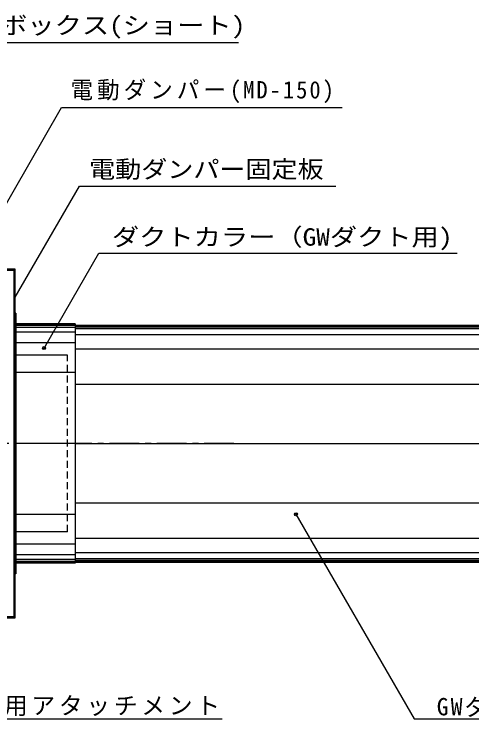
# Model space of a CAD drawing. Units: millimetres at full size, sheet at 1:5; details may follow other scales. Extents: x -2292 to 1828, y -1273 to 1617.
# Drawn here: x 949 to 1335, y -804 to -209 of the extents above; entities that cross this region are included whole.
import ezdxf
from ezdxf.enums import TextEntityAlignment as Align

# ---------------------------------------------------------------- set-up
doc = ezdxf.new("R2010")
doc.units = ezdxf.units.MM
doc.header["$LTSCALE"] = 5
doc.header["$PDMODE"] = 32
doc.header["$PDSIZE"] = 2.5
doc.linetypes.add('CHAIN1', pattern=[8, 5, -1, 1, -1])
doc.linetypes.add('DASHED1', pattern=[1.8, 1.2, -0.6])
doc.layers.add('0-0', color=4, linetype='Continuous')
doc.styles.add('ＭＳ ゴシック', font='')
doc.styles.get('ＭＳ ゴシック').set_extended_font_data('MS Gothic')

msp = doc.modelspace()

# ---------------------------------------------------------------- linework, layer by layer
at = {"layer": '0-0'}
for p, q in [((791.762, -233.386), (1137.996, -233.386)), ((854.379, -521.125), (988.752, -288.385)), ((988.752, -288.385), (1225.482, -288.385)), ((949.61, -448.457), (1003.733, -354.712)), ((1003.733, -354.712), (1220.211, -354.712)), ((973.948, -491.262), (1020.112, -411.304)), ((1020.112, -411.304), (1322.535, -411.304)), ((1186.437, -631.575), (1286.114, -804.221)), ((859.35, -804.221), (1124.203, -804.221)), ((1286.114, -804.221), (1465.21, -804.221))]:
    msp.add_line(p, q, dxfattribs=at)
at = {"layer": '0-0', "color": 7}
for p, q in [((949.61, -424.827), (738.11, -424.827)), ((949.61, -718.827), (949.61, -424.827)), ((950.11, -461.827), (949.61, -461.827)), ((949.61, -461.827), (949.61, -681.827)), ((1000.11, -470.827), (950.11, -470.827)), ((1000.11, -470.827), (950.11, -470.827)), ((1000.11, -470.927), (950.11, -470.927)), ((1000.11, -471.027), (950.11, -471.027)), ((1000.11, -471.327), (950.11, -471.327)), ((1000.11, -472.327), (950.11, -472.327)), ((1000.11, -473.827), (950.11, -473.827)), ((1000.11, -471.827), (1000.11, -671.827)), ((1000.11, -471.827), (1423.088, -471.827)), ((1000.11, -472.327), (1423.088, -472.327)), ((1000.11, -473.327), (1423.088, -473.327)), ((1000.11, -474.827), (1423.088, -474.827)), ((1000.11, -477.827), (950.11, -477.827)), ((1000.11, -479.827), (1423.088, -479.827)), ((1000.11, -486.827), (950.11, -486.827)), ((1000.11, -491.827), (1423.088, -491.827)), ((993.61, -497.327), (948.61, -497.327)), ((1000.11, -511.827), (950.11, -511.827)), ((1000.11, -521.827), (1423.088, -521.827)), ((1000.11, -571.827), (950.11, -571.827)), ((1000.11, -571.827), (1423.088, -571.827)), ((1000.11, -621.827), (1423.088, -621.827)), ((1000.11, -631.827), (950.11, -631.827)), ((993.61, -646.327), (948.61, -646.327)), ((1000.11, -651.827), (1423.088, -651.827)), ((1000.11, -656.827), (950.11, -656.827)), ((1000.11, -665.827), (950.11, -665.827)), ((1000.11, -663.827), (1423.088, -663.827)), ((1000.11, -669.827), (950.11, -669.827)), ((1000.11, -671.327), (950.11, -671.327)), ((1000.11, -668.827), (1423.088, -668.827)), ((1000.11, -670.327), (1423.088, -670.327)), ((1000.11, -671.327), (1423.088, -671.327)), ((1000.11, -671.827), (1423.088, -671.827)), ((1000.11, -672.327), (950.11, -672.327)), ((1000.11, -672.627), (950.11, -672.627)), ((1000.11, -672.727), (950.11, -672.727)), ((738.11, -718.827), (949.61, -718.827))]:
    msp.add_line(p, q, dxfattribs=at)
at = {"layer": '0-0', "color": 7, "linetype": 'DASHED1'}
for p, q in [((993.61, -497.327), (948.61, -497.327)), ((993.61, -646.327), (993.61, -497.327)), ((993.61, -646.327), (993.61, -497.327)), ((993.61, -646.327), (948.61, -646.327))]:
    msp.add_line(p, q, dxfattribs=at)
at = {"layer": '0-0', "linetype": 'CHAIN1'}
msp.add_line((1134.137, -571.827), (304.402, -571.827), dxfattribs=at)
at = {"layer": '0-0', "color": 7}
for points in [[(948.61, -646.327), (948.61, -425.827), (778.11, -425.827)], [(950.11, -461.827), (950.11, -681.827), (949.61, -681.827)], [(1000.11, -470.827), (1000.11, -672.827), (950.11, -672.827)], [(778.11, -717.827), (948.61, -717.827), (948.61, -497.327)]]:
    msp.add_lwpolyline(points, dxfattribs=at)
at = {"layer": '0-0', "color": 5}
for p in [(973.948, -491.262), (1186.437, -631.575)]:
    msp.add_point(p, dxfattribs=at)

# ---------------------------------------------------------------- texts
at = {"layer": '0-0', "color": 7, "style": 'ＭＳ ゴシック'}
for s, width, p in [('室内リターンボックス(ショート)', 1.15, (798.818, -230.662)), ('電動ダンパー固定板', 1.1, (1011.902, -352.108)), ('ダクトカラー（GWダクト用)', 1.15, (1031.139, -409.266))]:
    msp.add_text(s, height=14.66, dxfattribs=dict(at, width=width)).set_placement(p, align=Align.BOTTOM_LEFT)
at = {"layer": '0-0', "color": 7, "char_height": 14.66, "attachment_point": 7, "style": 'ＭＳ ゴシック'}
for s, insert in [('\\T1.18;\\W0.95;電動ダンパー(MD-150)', (996.247, -284.579)), ('\\T1.16;MD-150用アタッチメント', (870.632, -801.997)), ('\\T1.18;GWダクトΦ150', (1305.276, -802.596))]:
    msp.add_mtext(s, dxfattribs=dict(at, insert=insert))

doc.saveas('drawing.dxf')
